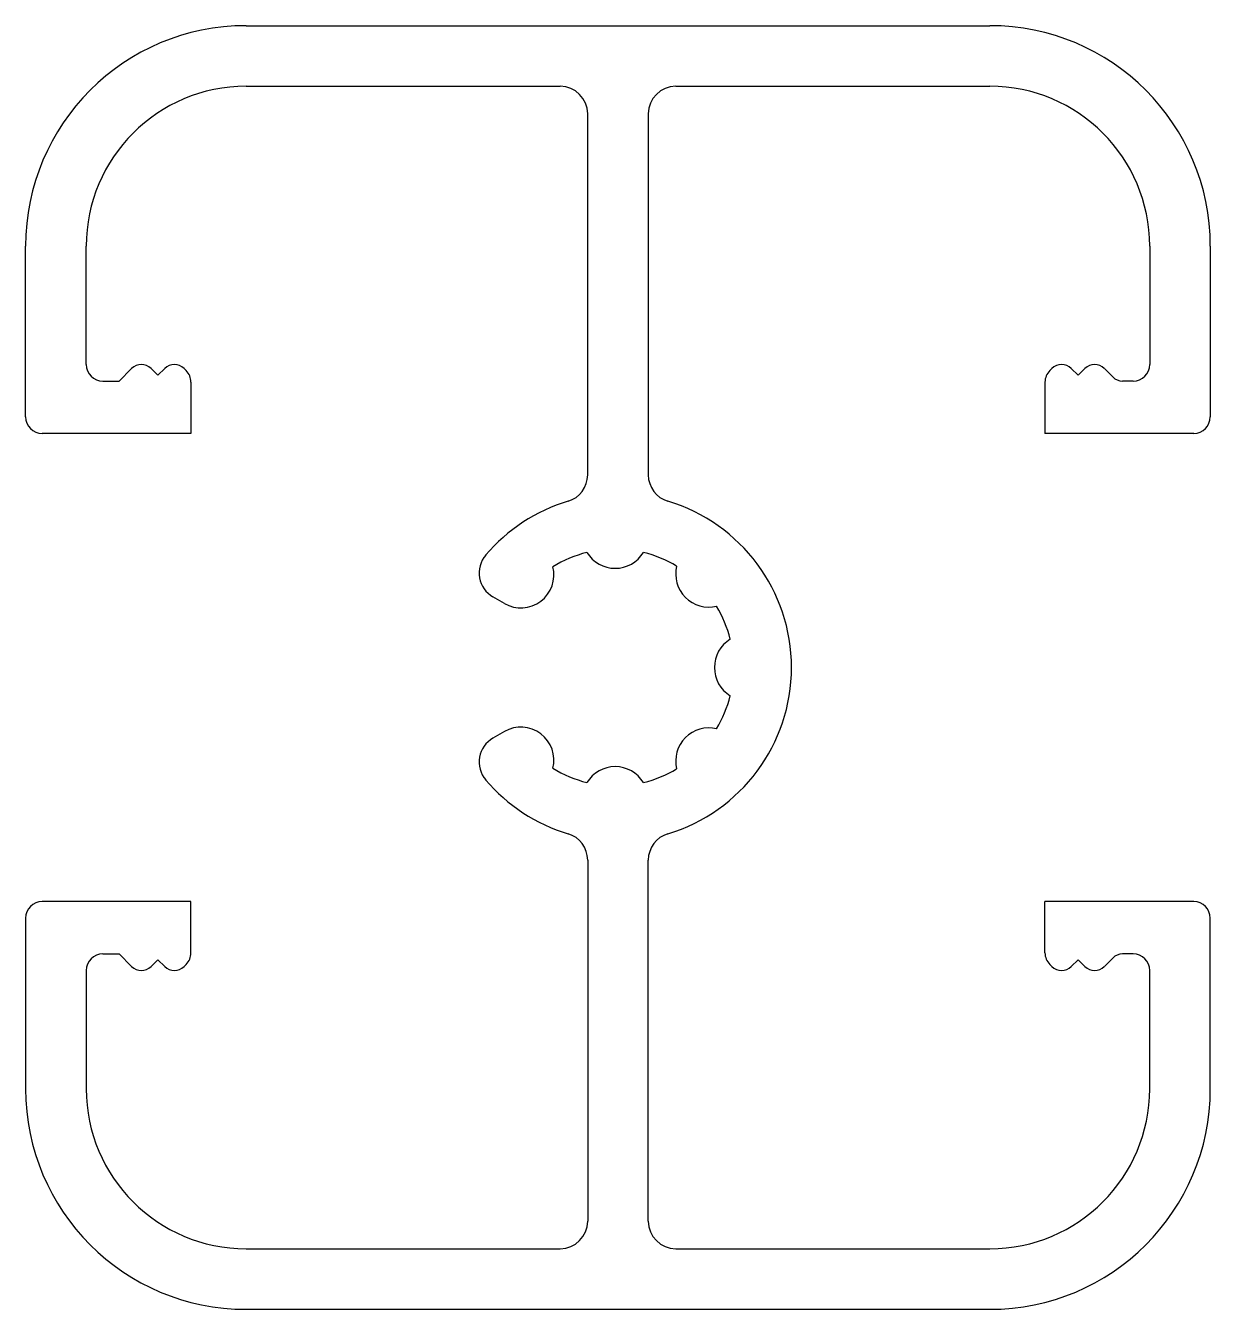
# Model space of a CAD drawing. Extents: x 3750.7 to 3772.2, y 2106.7 to 2130.
import ezdxf

# ---------------------------------------------------------------- set-up
doc = ezdxf.new("R2010")
doc.units = 0
doc.layers.add('OLCU', color=242, linetype='CONTINUOUS')

msp = doc.modelspace()

# ---------------------------------------------------------------- linework, layer by layer
at = {"layer": 'OLCU', "color": 0}
for p, q in [((3754.67, 2129.965), (3768.17, 2129.965)), ((3754.67, 2128.865), (3760.37, 2128.865)), ((3762.47, 2128.865), (3768.17, 2128.865)), ((3760.87, 2121.811), (3760.87, 2128.365)), ((3761.97, 2128.365), (3761.97, 2121.811)), ((3750.67, 2122.865), (3750.67, 2125.965)), ((3751.77, 2123.815), (3751.77, 2125.965)), ((3771.07, 2125.965), (3771.07, 2123.815)), ((3772.17, 2125.965), (3772.17, 2122.865)), ((3752.367, 2123.515), (3752.594, 2123.742)), ((3752.947, 2123.742), (3753.07, 2123.619)), ((3753.07, 2123.619), (3753.194, 2123.742)), ((3753.547, 2123.742), (3753.583, 2123.706)), ((3769.294, 2123.742), (3769.258, 2123.706)), ((3769.77, 2123.619), (3769.647, 2123.742)), ((3769.894, 2123.742), (3769.77, 2123.619)), ((3770.401, 2123.588), (3770.247, 2123.742)), ((3752.07, 2123.515), (3752.367, 2123.515)), ((3753.67, 2123.494), (3753.67, 2122.565)), ((3769.17, 2123.494), (3769.17, 2122.565)), ((3770.77, 2123.515), (3770.578, 2123.515)), ((3753.67, 2122.565), (3750.97, 2122.565)), ((3771.87, 2122.565), (3769.17, 2122.565)), ((3759.358, 2119.477), (3759.15, 2119.597)), ((3759.358, 2117.153), (3759.15, 2117.033)), ((3760.87, 2114.819), (3760.87, 2108.265)), ((3761.97, 2108.265), (3761.97, 2114.819)), ((3753.67, 2114.065), (3750.97, 2114.065)), ((3753.67, 2113.136), (3753.67, 2114.065)), ((3771.87, 2114.065), (3769.17, 2114.065)), ((3769.17, 2113.136), (3769.17, 2114.065)), ((3750.67, 2113.765), (3750.67, 2110.665)), ((3772.17, 2110.665), (3772.17, 2113.765)), ((3752.07, 2113.115), (3752.367, 2113.115)), ((3752.367, 2113.115), (3752.594, 2112.888)), ((3770.77, 2113.115), (3770.578, 2113.115)), ((3752.947, 2112.888), (3753.07, 2113.011)), ((3753.07, 2113.011), (3753.194, 2112.888)), ((3753.547, 2112.888), (3753.583, 2112.924)), ((3769.294, 2112.888), (3769.258, 2112.924)), ((3769.77, 2113.011), (3769.647, 2112.888)), ((3769.894, 2112.888), (3769.77, 2113.011)), ((3770.401, 2113.042), (3770.247, 2112.888)), ((3751.77, 2112.815), (3751.77, 2110.665)), ((3771.07, 2110.665), (3771.07, 2112.815)), ((3754.67, 2107.765), (3760.37, 2107.765)), ((3762.47, 2107.765), (3768.17, 2107.765)), ((3754.67, 2106.665), (3768.17, 2106.665))]:
    msp.add_line(p, q, dxfattribs=at)
for centre, radius, start, end in [((3754.67, 2125.965), 4, 90, 180), ((3768.17, 2125.965), 4, 0, 90), ((3754.67, 2125.965), 2.9, 90, 180), ((3760.37, 2128.365), 0.5, 0, 90), ((3762.47, 2128.365), 0.5, 90, 180), ((3768.17, 2125.965), 2.9, 0, 90), ((3752.07, 2123.815), 0.3, 180, 270), ((3752.77, 2123.565), 0.25, 45, 135), ((3753.37, 2123.565), 0.25, 45, 135), ((3769.47, 2123.565), 0.25, 45, 135), ((3770.07, 2123.565), 0.25, 45, 135), ((3770.77, 2123.815), 0.3, 270, 360), ((3753.37, 2123.494), 0.3, 0, 45), ((3769.47, 2123.494), 0.3, 135, 180), ((3770.578, 2123.765), 0.25, 225, 270), ((3750.97, 2122.865), 0.3, 180, 270), ((3771.87, 2122.865), 0.3, 270, 0), ((3760.37, 2121.811), 0.5, 286.7186, 360), ((3762.47, 2121.811), 0.5, 180, 253.2814), ((3761.42, 2118.315), 3.15, 106.7186, 139.6742), ((3761.42, 2118.315), 3.15, 286.7186, 73.2814), ((3759.4, 2120.03), 0.5, 139.6742, 240), ((3761.37, 2118.315), 2.15, 103.7908, 121.7317), ((3761.37, 2120.715), 0.6, 211.3299, 328.6701), ((3761.37, 2118.315), 2.15, 58.7908, 76.2092), ((3759.658, 2119.996), 0.6, 240, 14.1926), ((3763.068, 2120.012), 0.6, 166.3299, 283.6701), ((3761.37, 2118.315), 2.15, 13.7908, 31.2092), ((3763.77, 2118.315), 0.6, 121.3299, 238.6701), ((3761.37, 2118.315), 2.15, 328.7908, 346.2092), ((3759.658, 2116.633), 0.6, 345.8074, 120), ((3763.068, 2116.618), 0.6, 76.3299, 193.6701), ((3759.4, 2116.6), 0.5, 120, 220.3258), ((3761.37, 2118.315), 2.15, 238.2683, 256.2092), ((3761.37, 2115.915), 0.6, 31.3299, 148.6701), ((3761.37, 2118.315), 2.15, 283.7908, 301.2092), ((3761.42, 2118.315), 3.15, 220.3258, 253.2814), ((3760.37, 2114.819), 0.5, 0, 73.2814), ((3762.47, 2114.819), 0.5, 106.7186, 180), ((3750.97, 2113.765), 0.3, 90, 180), ((3771.87, 2113.765), 0.3, 0, 90), ((3752.07, 2112.815), 0.3, 90, 180), ((3753.37, 2113.136), 0.3, 315, 0), ((3769.47, 2113.136), 0.3, 180, 225), ((3770.578, 2112.865), 0.25, 90, 135), ((3770.77, 2112.815), 0.3, 0, 90), ((3752.77, 2113.065), 0.25, 225, 315), ((3753.37, 2113.065), 0.25, 225, 315), ((3769.47, 2113.065), 0.25, 225, 315), ((3770.07, 2113.065), 0.25, 225, 315), ((3754.67, 2110.665), 4, 180, 270), ((3754.67, 2110.665), 2.9, 180, 270), ((3768.17, 2110.665), 4, 270, 0), ((3768.17, 2110.665), 2.9, 270, 0), ((3760.37, 2108.265), 0.5, 270, 0), ((3762.47, 2108.265), 0.5, 180, 270)]:
    msp.add_arc(centre, radius, start, end, dxfattribs=at)

doc.saveas('drawing.dxf')
